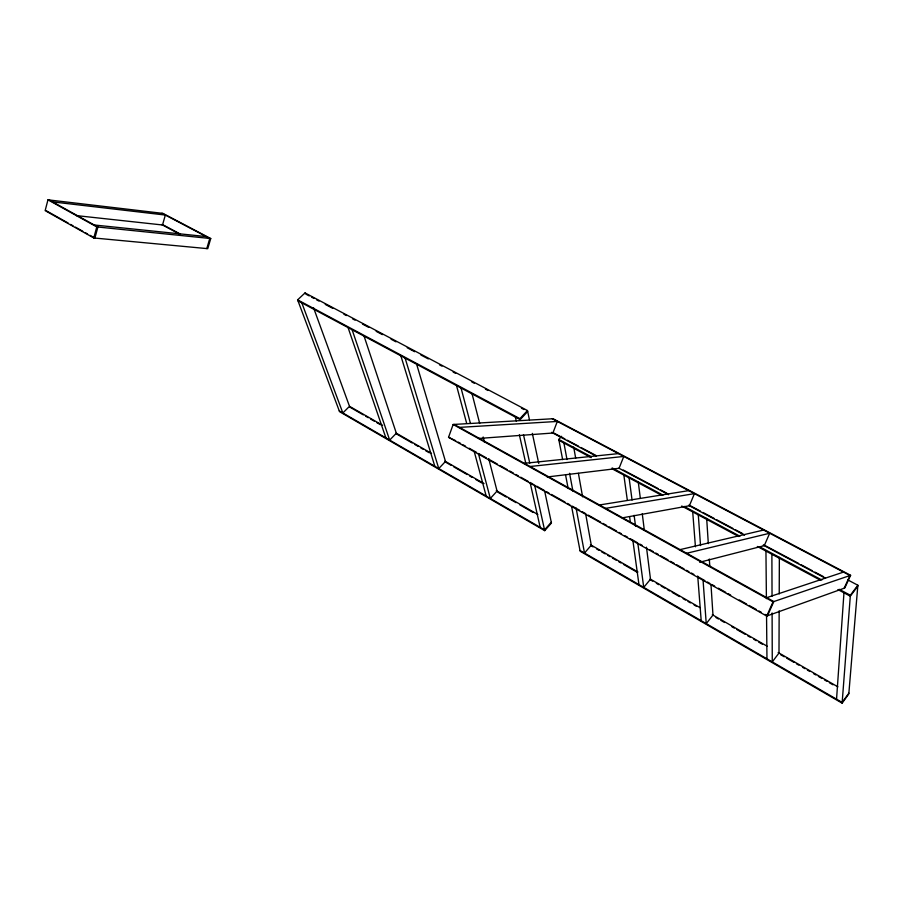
<?xml version="1.0" encoding="UTF-8"?>
<svg xmlns="http://www.w3.org/2000/svg" width="903" height="903" viewBox="0 0 903 903"><rect width="100%" height="100%" fill="white"/><g stroke="black" fill="none" stroke-linecap="round" stroke-linejoin="round"><path stroke-width="1.35" d="M779.154 610.823L778.996 653.016L772.268 661.91L772.099 612.979M779.221 593.937L779.357 557.365M836.55 699.17L843.966 592.808M571.588 506.414L580.144 551.214L842.115 703.166L850.366 595.258L857.85 585.234L847.883 579.963M857.85 585.234L848.809 693.888L842.115 703.166M47.961 199.834L45.15 210.636L93.777 237.963L207.746 248.675L210.738 238.55L162.901 213.379L47.961 199.834L96.779 226.901L210.738 238.55M93.777 237.963L96.779 226.901M206.798 248.585L209.778 238.448L161.942 213.266M448.543 437.3L453.148 424.478L553.087 418.732L850.615 575.313L844.779 588.011L766.703 616.06L448.543 437.3L455.699 440.675M766.703 616.06L773.024 601.838L850.615 575.313M844.147 588.237L849.983 575.527L552.275 418.778M848.865 693.143L842.172 702.432L579.997 550.435M857.771 586.171L850.299 596.194L837.905 589.569M551.293 522.216L544.543 529.88L339.268 410.888M529.429 419.703L527.476 410.549L305.033 292.922L297.618 299.864L339.562 411.666L544.712 530.659L551.451 523.006L544.588 490.78M562.648 459.65L558.788 439.434L561.621 436.307M527.679 411.508L520.139 419.624L519.925 418.665L527.476 410.549M766.749 597.651L843.492 572.107M699.667 562.264L764.254 545.66L769.683 533.255L686.652 553.268M680.083 549.622L763.599 530.05M622.178 517.882L689.384 505.759L694.441 493.636L605.62 508.355M599.502 504.969L688.729 490.634M547.207 476.976L619.063 468.285L623.781 456.433L530.072 466.501M524.372 463.329L618.42 453.611M478.68 438.463L552.896 433.022L557.32 421.441L459.492 427.379M94.262 224.994L206.211 236.575M76.191 215.58L162.517 224.982L165.339 215.049L52.555 201.877M306.331 294.378L309.221 295.902M311.591 297.155L314.075 298.475M316.558 299.785L319.041 301.105M325.249 304.39L332.699 308.329M343.874 314.244L346.357 315.553M352.565 318.849L355.048 320.159M362.509 324.098L368.717 327.383M376.167 331.333L382.375 334.618M391.067 339.212L396.033 341.842M407.208 347.757L411.531 350.048M412.186 350.387L414.669 351.707M420.877 354.992L428.327 358.931M439.501 364.846L441.985 366.155M453.159 372.07L455.643 373.39M471.795 381.935L474.278 383.244M485.453 389.159L487.936 390.48M521.471 408.224L523.954 409.533M162.54 224.587L179.641 233.696M553.674 432.943L564.872 438.903M567.355 440.235L578.552 446.195M581.047 447.527L595.969 455.473M623.341 470.057L658.174 488.613M660.669 489.934L666.888 493.252M689.282 505.172L700.468 511.143M702.963 512.464L714.16 518.435M716.643 519.756L732.818 528.368M735.302 529.7L742.774 533.673M763.915 544.938L798.749 563.495M801.243 564.815L812.44 570.786M814.924 572.107L823.638 576.746M161.569 224.486L179.911 234.249M551.609 432.345L596.42 456.218M618.837 468.16L668.626 494.697M688.549 505.319L744.569 535.163M763.238 545.119L825.477 578.292M297.618 299.864L519.925 418.665M558.788 439.434L591.047 456.67M612.144 467.946L663.016 495.137M684.102 506.402L739.941 536.247M759.795 546.857L821.832 580.008M839.203 589.298L850.366 595.258M297.979 300.801L520.139 419.624M558.968 440.382L591.205 457.629M612.279 468.894L661.865 495.42M681.697 506.03L738.722 536.517M757.324 546.473L820.545 580.279M49.101 199.958L97.908 227.014L94.905 238.065L90.052 235.344M454.153 424.421L773.826 601.567L767.505 615.767L765.044 614.39M453.148 424.478L773.024 601.838M46.29 210.76L68.165 223.052M70.603 224.418L73.03 225.784M75.457 227.15L82.76 231.247M85.187 232.613L87.614 233.979M458.148 442.052L460.609 443.429M463.058 444.807L465.519 446.184M469.199 448.249L476.558 452.392M479.019 453.769L486.39 457.911M488.839 459.288L497.429 464.108M499.89 465.485L507.249 469.628M509.71 471.005L513.389 473.07M515.85 474.447L518.299 475.825M520.76 477.213L528.12 481.344M530.58 482.721L533.03 484.098M536.721 486.175L544.08 490.306M546.541 491.683L548.99 493.061M551.451 494.438L564.951 502.023M567.411 503.4L569.861 504.788M572.321 506.165L574.771 507.542M577.231 508.92L579.681 510.297M582.142 511.674L585.821 513.739M588.271 515.128L595.641 519.259M596.59 519.789L600.551 522.013M603.001 523.401L606.692 525.467M609.141 526.844L616.512 530.975M618.961 532.352L621.422 533.741M625.102 535.806L627.562 537.183M630.012 538.56L637.383 542.703M639.832 544.08L642.293 545.457M649.652 549.588L653.343 551.665M655.792 553.042L658.253 554.419M660.703 555.796L668.073 559.928M670.523 561.316L674.202 563.382M676.482 564.657L680.839 567.095M681.573 567.513L684.022 568.89M686.483 570.278L688.933 571.655M691.393 573.033L693.854 574.41M697.534 576.475L704.893 580.618M707.354 581.995L709.803 583.372M712.264 584.749L714.713 586.126M718.404 588.192L725.764 592.334M728.224 593.711L730.674 595.088M739.275 599.919L746.634 604.051M749.095 605.428L756.454 609.57M758.915 610.947L761.364 612.324M349.596 406.361L382.601 425.324M396.045 433.045L431.499 453.408M444.942 461.128L484.053 483.602M496.278 490.622L537.838 514.496M590.415 544.69L637.958 572.005M650.149 579.004L700.13 607.719M712.32 614.717L767.189 646.232M778.16 652.53L837.894 686.844M349.879 407.151L363.322 414.872M365.76 416.283L368.21 417.683M370.648 419.094L374.316 421.193M376.754 422.604L380.423 424.703M396.304 433.835L412.186 442.967M414.624 444.366L418.292 446.477M420.742 447.877L423.18 449.276M425.618 450.687L429.286 452.787M445.168 461.918L451.274 465.429M453.724 466.828L467.156 474.56M469.605 475.96L472.043 477.36M475.712 479.47L481.818 482.981M497.7 492.112L506.256 497.022M508.694 498.433L516.031 502.644M519.688 504.743L533.131 512.475M590.551 545.468L592.989 546.868M596.646 548.968L599.084 550.367M601.511 551.767L605.168 553.866M607.606 555.277L610.044 556.677M612.482 558.077L616.128 560.176M618.566 561.576L621.004 562.975M623.442 564.375L636.841 572.073M650.239 579.771L652.677 581.171M656.334 583.27L658.772 584.681M661.21 586.081L664.856 588.18M667.294 589.58L669.733 590.98M672.171 592.379L679.474 596.578M683.131 598.678L685.569 600.077M688.007 601.477L690.445 602.877M694.102 604.976L696.529 606.376M716.023 617.584L718.461 618.984M720.899 620.384L724.556 622.483M731.859 626.682L734.297 628.082M736.735 629.481L745.257 634.38M747.695 635.78L750.133 637.179M753.791 639.279L756.229 640.69M758.655 642.089L762.313 644.189M780.587 654.686L784.244 656.786M786.682 658.185L793.985 662.384M796.423 663.784L798.862 665.184M802.519 667.283L804.957 668.683M807.384 670.094L809.822 671.493M813.479 673.593L815.917 674.992M818.355 676.392L822.001 678.492M824.439 679.891L826.877 681.291M829.315 682.691L832.972 684.79M301.816 302.855L342.847 412.964L349.506 406.316L313.533 307.731M305.033 292.922L305.372 293.87M348.073 327.597L385.908 437.921M352.114 329.753L389.667 440.1L396.349 433.226L363.988 335.882M400.853 355.827L434.828 466.287M405.108 358.096L438.768 468.567L445.484 461.444L416.61 364.123M456.534 385.604L466.659 423.315M474.256 451.613L486.186 496.063M461.038 388.008L470.44 423.462M478.398 453.464L490.329 498.456L497.068 491.074L488.715 458.622M472.032 393.742L479.685 423.473M483.161 436.996L484.55 442.402M515.387 417.073L516.302 421.159M519.36 434.772L525.794 463.363M530.084 482.428L540.186 527.363M523.458 434.591L529.779 463.183M534.599 484.956L544.712 530.659M532.341 433.372L538.752 463.442M565.538 474.775L568.168 488.534M563.923 443.034L567.005 459.537M569.579 473.296L572.931 491.164M576.024 507.678L584.512 553.054L591.273 545.186L585.821 514.8M573.698 447.109L575.674 458.16M578.405 473.353L582.604 496.842M623.849 475.091L627.303 500.048M629.594 516.685L630.362 522.227M632.845 540.254L638.974 584.636M629.109 477.901L632.066 500.07M634.109 515.32L635.588 526.404M637.811 543.042L643.737 587.39L650.499 579.207L646.469 547.173M638.24 481.705L640.34 498.422M642.259 513.739L644.37 530.456M692.714 511.922L695.434 546.789M697.726 576.08L701.202 620.711M698.301 514.902L700.536 545.57M703.076 580.415L706.236 623.623L712.975 615.09L710.966 584.264M706.665 518.39L708.313 543.617M709.318 559.036L709.781 566.046M765.947 551.078L766.399 598.655M766.545 615.451L766.963 658.829M771.884 554.261L772.042 596.194"/></g></svg>
